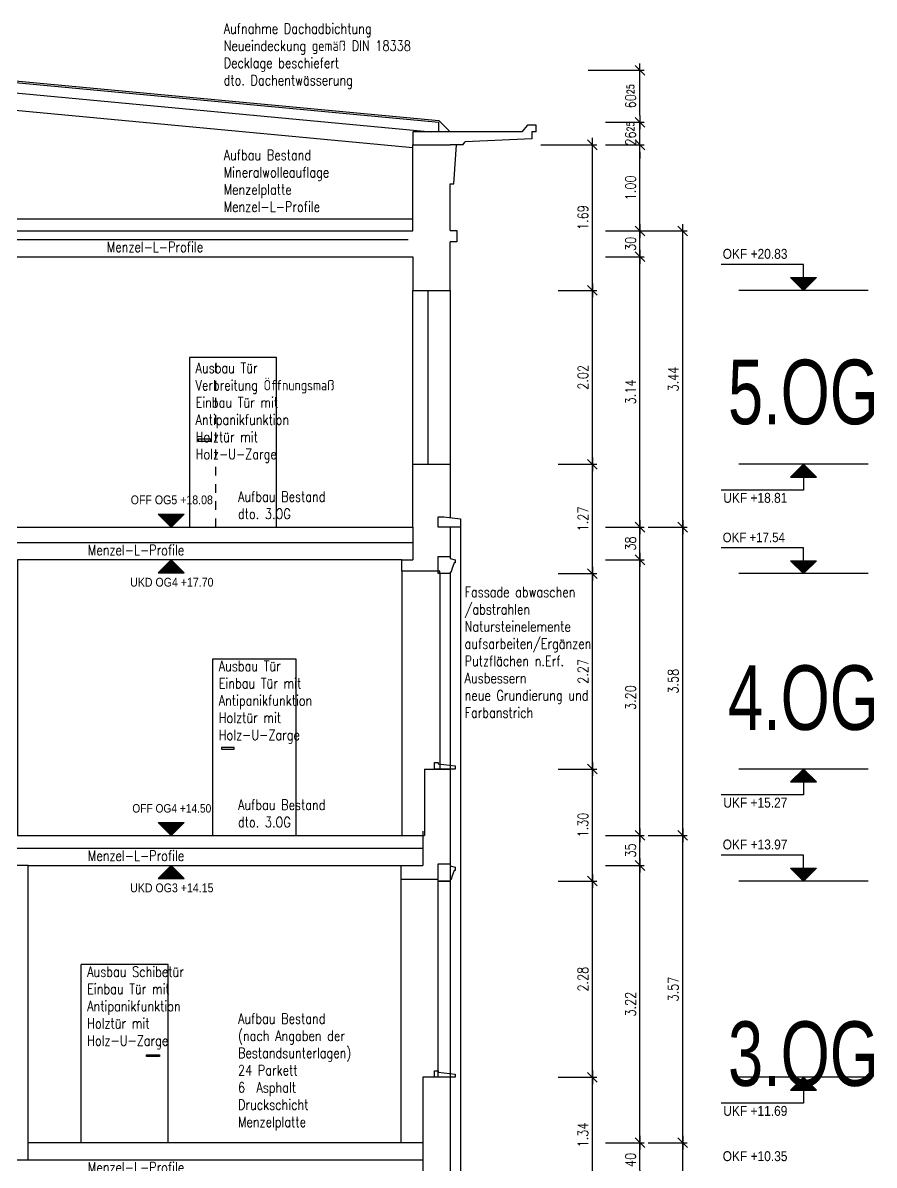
# Model space of a CAD drawing. Header units: metres. Extents: x -3551 to -3431, y -171 to 134.
# Drawn here: x -3441 to -3431.11, y 114.95 to 128.22 of the extents above; entities that cross this region are included whole.
import ezdxf
from ezdxf.enums import TextEntityAlignment as Align

# ---------------------------------------------------------------- set-up
doc = ezdxf.new("R2010")
doc.units = ezdxf.units.M
doc.header["$LTSCALE"] = 0.01
for name, pattern in [('CENTER', [0]), ('DASHED', [0]), ('STRICHLINIE', [0.75, 0.5, -0.25])]:
    doc.linetypes.add(name, pattern=pattern)
doc.layers.get('0').update_dxf_attribs({"linetype": 'CONTINUOUS'})
for name, color, linetype in [('A_abriss', 44, 'STRICHLINIE'), ('A_ansicht', 9, 'CONTINUOUS'), ('A_bemaßung', 7, 'CONTINUOUS'), ('A_text', 2, 'CONTINUOUS'), ('A_türen', 9, 'CONTINUOUS'), ('A_wände', 6, 'CONTINUOUS'), ('CKMA0002', 7, 'CONTINUOUS')]:
    doc.layers.add(name, color=color, linetype=linetype)
doc.styles.add('ARIAL', font='ARIAL.TTF')
doc.styles.add('EURASIMP_FNT', font='TXT', dxfattribs={"height": 1})
doc.styles.add('SIMPLEX', font='simplex.shx', dxfattribs={"width": 0.8, "height": 0.1})
doc.styles.add('SIMPLEXD', font='SIMPLEXD.shx', dxfattribs={"width": 0.8, "height": 0.12})
doc.dimstyles.new('DIN', dxfattribs={"dimtxt": 0.03, "dimasz": 0.08, "dimexe": 0.05, "dimexo": 0.244839, "dimgap": 0.05, "dimtad": 1, "dimdec": 4, "dimrnd": 0.0025, "dimzin": 0, "dimdsep": 46, "dimtxsty": 'SIMPLEXD', "dimblk": 'DIMCROSS', "dimblk1": 'DIMCROSS', "dimblk2": 'DIMCROSS', "dimsah": 1, "dimcen": 2.5, "dimdle": 0.04, "dimclrd": 252, "dimclre": 252, "dimclrt": 252, "dimadec": 0, "dimazin": 0, "dimtfac": 1, "dimtdec": 4, "dimtix": 1, "dimtmove": 2, "dimatfit": 3, "dimldrblk": 'DIMCROSS', "dimfxl": 0, "dimtvp": 1, "dimtolj": 1, "dimtzin": 0, "dimarcsym": 0})

# ---------------------------------------------------------------- blocks, each defined once
blk = doc.blocks.new('G2_1')
at = {"layer": 'A_bemaßung', "color": 7, "linetype": 'Continuous'}
for points in [[(0, 0), (-0.15, 0.15), (0.15, 0.15), (0, 0)], [(-0.14, 0.14), (-0.14, 0.15)], [(-0.13, 0.13), (-0.13, 0.15)], [(-0.12, 0.12), (-0.12, 0.15)], [(-0.11, 0.11), (-0.11, 0.15)], [(-0.1, 0.1), (-0.1, 0.15)], [(-0.09, 0.09), (-0.09, 0.15)], [(-0.08, 0.08), (-0.08, 0.15)], [(-0.07, 0.07), (-0.07, 0.15)], [(-0.06, 0.06), (-0.06, 0.15)], [(-0.05, 0.05), (-0.05, 0.15)], [(-0.04, 0.04), (-0.04, 0.15)], [(-0.03, 0.03), (-0.03, 0.15)], [(-0.02, 0.02), (-0.02, 0.15)], [(-0.01, 0.01), (-0.01, 0.15)], [(0, 0), (0, 0.15)], [(0.01, 0.01), (0.01, 0.15)], [(0.02, 0.02), (0.02, 0.15)], [(0.03, 0.03), (0.03, 0.15)], [(0.04, 0.04), (0.04, 0.15)], [(0.05, 0.05), (0.05, 0.15)], [(0.06, 0.06), (0.06, 0.15)], [(0.07, 0.07), (0.07, 0.15)], [(0.08, 0.08), (0.08, 0.15)], [(0.09, 0.09), (0.09, 0.15)], [(0.1, 0.1), (0.1, 0.15)], [(0.11, 0.11), (0.11, 0.15)], [(0.12, 0.12), (0.12, 0.15)], [(0.13, 0.13), (0.13, 0.15)], [(0.14, 0.14), (0.14, 0.15)]]:
    blk.add_lwpolyline(points, dxfattribs=at)
blk = doc.blocks.new('DIMCROSS')
at = {"color": 0, "linetype": 'ByBlock'}
blk.add_line((-1, 0), (1, 0), dxfattribs=at)
at = {"linetype": 'ByBlock'}
blk.add_line((-0.707107, -0.707107), (0.707107, 0.707107), dxfattribs=at)
blk = doc.blocks.new('*D22')
at = {"layer": 'CKMA0002', "color": 1, "lineweight": -2}
for p, q in [((-3433.73, 115.21), (-3433.28, 115.21)), ((-3433.33, 111.67), (-3433.33, 115.13))]:
    blk.add_line(p, q, dxfattribs=at)
at = {"layer": 'CKMA0002', "color": 1, "lineweight": -2, "xscale": 0.08, "yscale": 0.08, "zscale": 0.08}
for p, rotation in [((-3433.33, 115.21), 90), ((-3433.33, 111.59), 270)]:
    blk.add_blockref('DIMCROSS', p, dxfattribs=dict(at, rotation=rotation))
at = {"layer": 'CKMA0002', "color": 3, "insert": (-3433.44, 113.4), "char_height": 0.12, "attachment_point": 5, "rotation": 90, "style": 'SIMPLEXD'}
blk.add_mtext('\\A1;3.62{\\A1\\H0.7x\\S;}', dxfattribs=at)
blk = doc.blocks.new('*D23')
at = {"layer": 'CKMA0002', "color": 1, "lineweight": -2}
for p, q in [((-3433.73, 118.78), (-3433.28, 118.78)), ((-3433.33, 115.29), (-3433.33, 118.7))]:
    blk.add_line(p, q, dxfattribs=at)
at = {"layer": 'CKMA0002', "color": 1, "lineweight": -2, "xscale": 0.08, "yscale": 0.08, "zscale": 0.08}
for p, rotation in [((-3433.33, 118.78), 90), ((-3433.33, 115.21), 270)]:
    blk.add_blockref('DIMCROSS', p, dxfattribs=dict(at, rotation=rotation))
at = {"layer": 'CKMA0002', "color": 3, "insert": (-3433.44, 116.995), "char_height": 0.12, "attachment_point": 5, "rotation": 90, "style": 'SIMPLEXD'}
blk.add_mtext('\\A1;3.57{\\A1\\H0.7x\\S;}', dxfattribs=at)
blk = doc.blocks.new('*D24')
at = {"layer": 'CKMA0002', "color": 1, "lineweight": -2}
for p, q in [((-3433.73, 122.36), (-3433.28, 122.36)), ((-3433.33, 118.86), (-3433.33, 122.28))]:
    blk.add_line(p, q, dxfattribs=at)
at = {"layer": 'CKMA0002', "color": 1, "lineweight": -2, "xscale": 0.08, "yscale": 0.08, "zscale": 0.08}
for p, rotation in [((-3433.33, 122.36), 90), ((-3433.33, 118.78), 270)]:
    blk.add_blockref('DIMCROSS', p, dxfattribs=dict(at, rotation=rotation))
at = {"layer": 'CKMA0002', "color": 3, "insert": (-3433.44, 120.57), "char_height": 0.12, "attachment_point": 5, "rotation": 90, "style": 'SIMPLEXD'}
blk.add_mtext('\\A1;3.58{\\A1\\H0.7x\\S;}', dxfattribs=at)
blk = doc.blocks.new('*D25')
at = {"layer": 'CKMA0002', "color": 1, "lineweight": -2}
for p, q in [((-3433.93, 125.8), (-3433.28, 125.8)), ((-3433.33, 122.44), (-3433.33, 125.72))]:
    blk.add_line(p, q, dxfattribs=at)
at = {"layer": 'CKMA0002', "color": 1, "lineweight": -2, "xscale": 0.08, "yscale": 0.08, "zscale": 0.08}
for p, rotation in [((-3433.33, 125.8), 90), ((-3433.33, 122.36), 270)]:
    blk.add_blockref('DIMCROSS', p, dxfattribs=dict(at, rotation=rotation))
at = {"layer": 'CKMA0002', "color": 3, "insert": (-3433.44, 124.08), "char_height": 0.12, "attachment_point": 5, "rotation": 90, "style": 'SIMPLEXD'}
blk.add_mtext('\\A1;3.44{\\A1\\H0.7x\\S;}', dxfattribs=at)
blk = doc.blocks.new('*D34')
at = {"layer": 'CKMA0002', "color": 1, "lineweight": -2}
for p, q in [((-3434.227, 115.21), (-3433.777, 115.21)), ((-3433.827, 114.89), (-3433.827, 115.13))]:
    blk.add_line(p, q, dxfattribs=at)
at = {"layer": 'CKMA0002', "color": 1, "lineweight": -2, "xscale": 0.08, "yscale": 0.08, "zscale": 0.08}
for p, rotation in [((-3433.827, 115.21), 90), ((-3433.827, 114.81), 270)]:
    blk.add_blockref('DIMCROSS', p, dxfattribs=dict(at, rotation=rotation))
at = {"layer": 'CKMA0002', "color": 3, "insert": (-3433.937, 115.01), "char_height": 0.12, "attachment_point": 5, "rotation": 90, "style": 'SIMPLEXD'}
blk.add_mtext('\\A1;40{\\A1\\H0.7x\\S;}', dxfattribs=at)
blk = doc.blocks.new('*D35')
at = {"layer": 'CKMA0002', "color": 1, "lineweight": -2}
for p, q in [((-3434.227, 118.43), (-3433.777, 118.43)), ((-3433.827, 115.29), (-3433.827, 118.35))]:
    blk.add_line(p, q, dxfattribs=at)
at = {"layer": 'CKMA0002', "color": 1, "lineweight": -2, "xscale": 0.08, "yscale": 0.08, "zscale": 0.08}
for p, rotation in [((-3433.827, 118.43), 90), ((-3433.827, 115.21), 270)]:
    blk.add_blockref('DIMCROSS', p, dxfattribs=dict(at, rotation=rotation))
at = {"layer": 'CKMA0002', "color": 3, "insert": (-3433.937, 116.82), "char_height": 0.12, "attachment_point": 5, "rotation": 90, "style": 'SIMPLEXD'}
blk.add_mtext('\\A1;3.22{\\A1\\H0.7x\\S;}', dxfattribs=at)
blk = doc.blocks.new('*D36')
at = {"layer": 'CKMA0002', "color": 1, "lineweight": -2}
for p, q in [((-3434.227, 118.78), (-3433.777, 118.78)), ((-3433.827, 118.51), (-3433.827, 118.7))]:
    blk.add_line(p, q, dxfattribs=at)
at = {"layer": 'CKMA0002', "color": 1, "lineweight": -2, "xscale": 0.08, "yscale": 0.08, "zscale": 0.08}
for p, rotation in [((-3433.827, 118.78), 90), ((-3433.827, 118.43), 270)]:
    blk.add_blockref('DIMCROSS', p, dxfattribs=dict(at, rotation=rotation))
at = {"layer": 'CKMA0002', "color": 3, "insert": (-3433.937, 118.605), "char_height": 0.12, "attachment_point": 5, "rotation": 90, "style": 'SIMPLEXD'}
blk.add_mtext('\\A1;35{\\A1\\H0.7x\\S;}', dxfattribs=at)
blk = doc.blocks.new('*D37')
at = {"layer": 'CKMA0002', "color": 1, "lineweight": -2}
for p, q in [((-3434.227, 121.98), (-3433.777, 121.98)), ((-3433.827, 118.86), (-3433.827, 121.9))]:
    blk.add_line(p, q, dxfattribs=at)
at = {"layer": 'CKMA0002', "color": 1, "lineweight": -2, "xscale": 0.08, "yscale": 0.08, "zscale": 0.08}
for p, rotation in [((-3433.827, 121.98), 90), ((-3433.827, 118.78), 270)]:
    blk.add_blockref('DIMCROSS', p, dxfattribs=dict(at, rotation=rotation))
at = {"layer": 'CKMA0002', "color": 3, "insert": (-3433.937, 120.38), "char_height": 0.12, "attachment_point": 5, "rotation": 90, "style": 'SIMPLEXD'}
blk.add_mtext('\\A1;3.20{\\A1\\H0.7x\\S;}', dxfattribs=at)
blk = doc.blocks.new('*D38')
at = {"layer": 'CKMA0002', "color": 1, "lineweight": -2}
for p, q in [((-3434.227, 122.36), (-3433.777, 122.36)), ((-3433.827, 122.06), (-3433.827, 122.28))]:
    blk.add_line(p, q, dxfattribs=at)
at = {"layer": 'CKMA0002', "color": 1, "lineweight": -2, "xscale": 0.08, "yscale": 0.08, "zscale": 0.08}
for p, rotation in [((-3433.827, 122.36), 90), ((-3433.827, 121.98), 270)]:
    blk.add_blockref('DIMCROSS', p, dxfattribs=dict(at, rotation=rotation))
at = {"layer": 'CKMA0002', "color": 3, "insert": (-3433.937, 122.17), "char_height": 0.12, "attachment_point": 5, "rotation": 90, "style": 'SIMPLEXD'}
blk.add_mtext('\\A1;38{\\A1\\H0.7x\\S;}', dxfattribs=at)
blk = doc.blocks.new('*D39')
at = {"layer": 'CKMA0002', "color": 1, "lineweight": -2}
for p, q in [((-3434.227, 125.5), (-3433.777, 125.5)), ((-3433.827, 122.44), (-3433.827, 125.42))]:
    blk.add_line(p, q, dxfattribs=at)
at = {"layer": 'CKMA0002', "color": 1, "lineweight": -2, "xscale": 0.08, "yscale": 0.08, "zscale": 0.08}
for p, rotation in [((-3433.827, 125.5), 90), ((-3433.827, 122.36), 270)]:
    blk.add_blockref('DIMCROSS', p, dxfattribs=dict(at, rotation=rotation))
at = {"layer": 'CKMA0002', "color": 3, "insert": (-3433.937, 123.93), "char_height": 0.12, "attachment_point": 5, "rotation": 90, "style": 'SIMPLEXD'}
blk.add_mtext('\\A1;3.14{\\A1\\H0.7x\\S;}', dxfattribs=at)
blk = doc.blocks.new('*D40')
at = {"layer": 'CKMA0002', "color": 1, "lineweight": -2}
for p, q in [((-3434.227, 125.8), (-3433.777, 125.8)), ((-3433.827, 125.58), (-3433.827, 125.72))]:
    blk.add_line(p, q, dxfattribs=at)
at = {"layer": 'CKMA0002', "color": 1, "lineweight": -2, "xscale": 0.08, "yscale": 0.08, "zscale": 0.08}
for p, rotation in [((-3433.827, 125.8), 90), ((-3433.827, 125.5), 270)]:
    blk.add_blockref('DIMCROSS', p, dxfattribs=dict(at, rotation=rotation))
at = {"layer": 'CKMA0002', "color": 3, "insert": (-3433.937, 125.65), "char_height": 0.12, "attachment_point": 5, "rotation": 90, "style": 'SIMPLEXD'}
blk.add_mtext('\\A1;30{\\A1\\H0.7x\\S;}', dxfattribs=at)
blk = doc.blocks.new('*D41')
at = {"layer": 'CKMA0002', "color": 1, "lineweight": -2}
for p, q in [((-3434.227, 126.8), (-3433.777, 126.8)), ((-3433.827, 125.88), (-3433.827, 126.72))]:
    blk.add_line(p, q, dxfattribs=at)
at = {"layer": 'CKMA0002', "color": 1, "lineweight": -2, "xscale": 0.08, "yscale": 0.08, "zscale": 0.08}
for p, rotation in [((-3433.827, 126.8), 90), ((-3433.827, 125.8), 270)]:
    blk.add_blockref('DIMCROSS', p, dxfattribs=dict(at, rotation=rotation))
at = {"layer": 'CKMA0002', "color": 3, "insert": (-3433.937, 126.3), "char_height": 0.12, "attachment_point": 5, "rotation": 90, "style": 'SIMPLEXD'}
blk.add_mtext('\\A1;1.00{\\A1\\H0.7x\\S;}', dxfattribs=at)
blk = doc.blocks.new('*D42')
at = {"layer": 'CKMA0002', "color": 1, "lineweight": -2}
for p, q in [((-3433.827, 127.142), (-3433.827, 127.222)), ((-3434.227, 127.062), (-3433.777, 127.062)), ((-3433.827, 126.8), (-3433.827, 127.062)), ((-3433.827, 126.72), (-3433.827, 126.64))]:
    blk.add_line(p, q, dxfattribs=at)
at = {"layer": 'CKMA0002', "color": 1, "lineweight": -2, "xscale": 0.08, "yscale": 0.08, "zscale": 0.08}
for p, rotation in [((-3433.827, 127.062), 270), ((-3433.827, 126.8), 90)]:
    blk.add_blockref('DIMCROSS', p, dxfattribs=dict(at, rotation=rotation))
at = {"layer": 'CKMA0002', "color": 3, "insert": (-3433.937, 126.931), "char_height": 0.12, "attachment_point": 5, "rotation": 90, "style": 'SIMPLEXD'}
blk.add_mtext('\\A1;26{\\A1\\H0.7x\\S25;}', dxfattribs=at)
blk = doc.blocks.new('*D43')
at = {"layer": 'CKMA0002', "color": 1, "lineweight": -2}
for p, q in [((-3434.427, 127.666), (-3433.777, 127.666)), ((-3433.827, 127.142), (-3433.827, 127.586))]:
    blk.add_line(p, q, dxfattribs=at)
at = {"layer": 'CKMA0002', "color": 1, "lineweight": -2, "xscale": 0.08, "yscale": 0.08, "zscale": 0.08}
for p, rotation in [((-3433.827, 127.666), 90), ((-3433.827, 127.062), 270)]:
    blk.add_blockref('DIMCROSS', p, dxfattribs=dict(at, rotation=rotation))
at = {"layer": 'CKMA0002', "color": 3, "insert": (-3433.937, 127.364), "char_height": 0.12, "attachment_point": 5, "rotation": 90, "style": 'SIMPLEXD'}
blk.add_mtext('\\A1;60{\\A1\\H0.7x\\S25;}', dxfattribs=at)
blk = doc.blocks.new('*D49')
at = {"layer": 'CKMA0002', "color": 1, "lineweight": -2}
for p, q in [((-3434.779, 115.97), (-3434.329, 115.97)), ((-3434.379, 114.71), (-3434.379, 115.89))]:
    blk.add_line(p, q, dxfattribs=at)
at = {"layer": 'CKMA0002', "color": 1, "lineweight": -2, "xscale": 0.08, "yscale": 0.08, "zscale": 0.08}
for p, rotation in [((-3434.379, 115.97), 90), ((-3434.379, 114.63), 270)]:
    blk.add_blockref('DIMCROSS', p, dxfattribs=dict(at, rotation=rotation))
at = {"layer": 'CKMA0002', "color": 3, "insert": (-3434.489, 115.3), "char_height": 0.12, "attachment_point": 5, "rotation": 90, "style": 'SIMPLEXD'}
blk.add_mtext('\\A1;1.34{\\A1\\H0.7x\\S;}', dxfattribs=at)
blk = doc.blocks.new('*D50')
at = {"layer": 'CKMA0002', "color": 1, "lineweight": -2}
for p, q in [((-3434.779, 118.25), (-3434.329, 118.25)), ((-3434.379, 116.05), (-3434.379, 118.17))]:
    blk.add_line(p, q, dxfattribs=at)
at = {"layer": 'CKMA0002', "color": 1, "lineweight": -2, "xscale": 0.08, "yscale": 0.08, "zscale": 0.08}
for p, rotation in [((-3434.379, 118.25), 90), ((-3434.379, 115.97), 270)]:
    blk.add_blockref('DIMCROSS', p, dxfattribs=dict(at, rotation=rotation))
at = {"layer": 'CKMA0002', "color": 3, "insert": (-3434.489, 117.11), "char_height": 0.12, "attachment_point": 5, "rotation": 90, "style": 'SIMPLEXD'}
blk.add_mtext('\\A1;2.28{\\A1\\H0.7x\\S;}', dxfattribs=at)
blk = doc.blocks.new('*D51')
at = {"layer": 'CKMA0002', "color": 1, "lineweight": -2}
for p, q in [((-3434.779, 119.55), (-3434.329, 119.55)), ((-3434.379, 118.33), (-3434.379, 119.47))]:
    blk.add_line(p, q, dxfattribs=at)
at = {"layer": 'CKMA0002', "color": 1, "lineweight": -2, "xscale": 0.08, "yscale": 0.08, "zscale": 0.08}
for p, rotation in [((-3434.379, 119.55), 90), ((-3434.379, 118.25), 270)]:
    blk.add_blockref('DIMCROSS', p, dxfattribs=dict(at, rotation=rotation))
at = {"layer": 'CKMA0002', "color": 3, "insert": (-3434.489, 118.9), "char_height": 0.12, "attachment_point": 5, "rotation": 90, "style": 'SIMPLEXD'}
blk.add_mtext('\\A1;1.30{\\A1\\H0.7x\\S;}', dxfattribs=at)
blk = doc.blocks.new('*D52')
at = {"layer": 'CKMA0002', "color": 1, "lineweight": -2}
for p, q in [((-3434.779, 121.82), (-3434.329, 121.82)), ((-3434.379, 119.63), (-3434.379, 121.74))]:
    blk.add_line(p, q, dxfattribs=at)
at = {"layer": 'CKMA0002', "color": 1, "lineweight": -2, "xscale": 0.08, "yscale": 0.08, "zscale": 0.08}
for p, rotation in [((-3434.379, 121.82), 90), ((-3434.379, 119.55), 270)]:
    blk.add_blockref('DIMCROSS', p, dxfattribs=dict(at, rotation=rotation))
at = {"layer": 'CKMA0002', "color": 3, "insert": (-3434.489, 120.685), "char_height": 0.12, "attachment_point": 5, "rotation": 90, "style": 'SIMPLEXD'}
blk.add_mtext('\\A1;2.27{\\A1\\H0.7x\\S;}', dxfattribs=at)
blk = doc.blocks.new('*D53')
at = {"layer": 'CKMA0002', "color": 1, "lineweight": -2}
for p, q in [((-3434.779, 123.09), (-3434.329, 123.09)), ((-3434.379, 121.9), (-3434.379, 123.01))]:
    blk.add_line(p, q, dxfattribs=at)
at = {"layer": 'CKMA0002', "color": 1, "lineweight": -2, "xscale": 0.08, "yscale": 0.08, "zscale": 0.08}
for p, rotation in [((-3434.379, 123.09), 90), ((-3434.379, 121.82), 270)]:
    blk.add_blockref('DIMCROSS', p, dxfattribs=dict(at, rotation=rotation))
at = {"layer": 'CKMA0002', "color": 3, "insert": (-3434.489, 122.455), "char_height": 0.12, "attachment_point": 5, "rotation": 90, "style": 'SIMPLEXD'}
blk.add_mtext('\\A1;1.27{\\A1\\H0.7x\\S;}', dxfattribs=at)
blk = doc.blocks.new('*D54')
at = {"layer": 'CKMA0002', "color": 1, "lineweight": -2}
for p, q in [((-3434.779, 125.11), (-3434.329, 125.11)), ((-3434.379, 123.17), (-3434.379, 125.03))]:
    blk.add_line(p, q, dxfattribs=at)
at = {"layer": 'CKMA0002', "color": 1, "lineweight": -2, "xscale": 0.08, "yscale": 0.08, "zscale": 0.08}
for p, rotation in [((-3434.379, 125.11), 90), ((-3434.379, 123.09), 270)]:
    blk.add_blockref('DIMCROSS', p, dxfattribs=dict(at, rotation=rotation))
at = {"layer": 'CKMA0002', "color": 3, "insert": (-3434.489, 124.1), "char_height": 0.12, "attachment_point": 5, "rotation": 90, "style": 'SIMPLEXD'}
blk.add_mtext('\\A1;2.02{\\A1\\H0.7x\\S;}', dxfattribs=at)
blk = doc.blocks.new('*D55')
at = {"layer": 'CKMA0002', "color": 1, "lineweight": -2}
for p, q in [((-3434.979, 126.8), (-3434.329, 126.8)), ((-3434.379, 125.19), (-3434.379, 126.72))]:
    blk.add_line(p, q, dxfattribs=at)
at = {"layer": 'CKMA0002', "color": 1, "lineweight": -2, "xscale": 0.08, "yscale": 0.08, "zscale": 0.08}
for p, rotation in [((-3434.379, 126.8), 90), ((-3434.379, 125.11), 270)]:
    blk.add_blockref('DIMCROSS', p, dxfattribs=dict(at, rotation=rotation))
at = {"layer": 'CKMA0002', "color": 3, "insert": (-3434.489, 125.955), "char_height": 0.12, "attachment_point": 5, "rotation": 90, "style": 'SIMPLEXD'}
blk.add_mtext('\\A1;1.69{\\A1\\H0.7x\\S;}', dxfattribs=at)

msp = doc.modelspace()

# ---------------------------------------------------------------- linework, layer by layer
at = {"layer": 'A_abriss', "linetype": 'STRICHLINIE'}
msp.add_line((-3438.75388, 122.36007), (-3438.75388, 124.33007), dxfattribs=at)
at = {"layer": 'A_ansicht', "linetype": 'Continuous'}
for p, q in [((-3442.5812, 127.68583), (-3436.16202, 127.08231)), ((-3436.16202, 127.08231), (-3436.03389, 126.95007))]:
    msp.add_line(p, q, dxfattribs=at)
at = {"layer": 'A_ansicht', "color": 9, "linetype": 'Continuous'}
for p, q in [((-3436.46389, 123.09007), (-3436.46389, 125.11007)), ((-3436.2889, 123.09007), (-3436.2889, 125.11007)), ((-3436.03389, 125.11007), (-3436.03389, 123.09007)), ((-3436.59389, 121.85007), (-3436.59389, 118.78007)), ((-3436.15388, 121.82007), (-3436.15388, 119.55007)), ((-3436.03389, 121.82007), (-3436.03389, 119.55007)), ((-3436.60386, 118.27007), (-3436.60386, 115.21007)), ((-3436.1739, 118.25007), (-3436.1739, 115.97007)), ((-3436.03389, 118.25007), (-3436.03389, 115.97007))]:
    msp.add_line(p, q, dxfattribs=at)
at = {"layer": 'A_ansicht'}
msp.add_line((-3435.91148, 122.36007), (-3435.91148, 111.31783), dxfattribs=at)
at = {"layer": 'A_bemaßung', "color": 7, "linetype": 'Continuous'}
for p, q in [((-3431.17665, 125.11007), (-3432.67665, 125.11007)), ((-3431.17665, 123.09007), (-3432.67665, 123.09007)), ((-3431.17665, 121.82007), (-3432.67665, 121.82007)), ((-3431.17665, 119.55007), (-3432.67665, 119.55007)), ((-3431.17665, 118.25007), (-3432.67665, 118.25007)), ((-3431.17665, 115.97007), (-3432.67665, 115.97007))]:
    msp.add_line(p, q, dxfattribs=at)
for points in [[(-3431.92665, 125.11007), (-3432.07665, 125.26007), (-3431.77665, 125.26007), (-3431.92665, 125.11007), (-3431.92665, 125.41007), (-3432.88378, 125.41007)], [(-3432.06665, 125.25007), (-3432.06665, 125.26007)], [(-3432.05665, 125.24007), (-3432.05665, 125.26007)], [(-3432.04665, 125.23007), (-3432.04665, 125.26007)], [(-3432.03665, 125.22007), (-3432.03665, 125.26007)], [(-3432.02665, 125.21007), (-3432.02665, 125.26007)], [(-3432.01665, 125.20007), (-3432.01665, 125.26007)], [(-3432.00665, 125.19007), (-3432.00665, 125.26007)], [(-3431.99665, 125.18007), (-3431.99665, 125.26007)], [(-3431.98665, 125.17007), (-3431.98665, 125.26007)], [(-3431.97665, 125.16007), (-3431.97665, 125.26007)], [(-3431.96665, 125.15007), (-3431.96665, 125.26007)], [(-3431.95665, 125.14007), (-3431.95665, 125.26007)], [(-3431.94665, 125.13007), (-3431.94665, 125.26007)], [(-3431.93665, 125.12007), (-3431.93665, 125.26007)], [(-3431.92665, 125.11007), (-3431.92665, 125.26007)], [(-3431.91665, 125.12007), (-3431.91665, 125.26007)], [(-3431.90665, 125.13007), (-3431.90665, 125.26007)], [(-3431.89665, 125.14007), (-3431.89665, 125.26007)], [(-3431.88665, 125.15007), (-3431.88665, 125.26007)], [(-3431.87665, 125.16007), (-3431.87665, 125.26007)], [(-3431.86665, 125.17007), (-3431.86665, 125.26007)], [(-3431.85665, 125.18007), (-3431.85665, 125.26007)], [(-3431.84665, 125.19007), (-3431.84665, 125.26007)], [(-3431.83665, 125.20007), (-3431.83665, 125.26007)], [(-3431.82665, 125.21007), (-3431.82665, 125.26007)], [(-3431.81665, 125.22007), (-3431.81665, 125.26007)], [(-3431.80665, 125.23007), (-3431.80665, 125.26007)], [(-3431.79665, 125.24007), (-3431.79665, 125.26007)], [(-3431.78665, 125.25007), (-3431.78665, 125.26007)], [(-3431.92665, 123.09007), (-3432.07665, 122.94007), (-3431.77665, 122.94007), (-3431.92665, 123.09007), (-3431.92665, 122.79007), (-3432.88378, 122.79007)], [(-3432.02665, 122.99007), (-3432.02665, 122.94007)], [(-3432.01665, 123.00007), (-3432.01665, 122.94007)], [(-3432.00665, 123.01007), (-3432.00665, 122.94007)], [(-3431.99665, 123.02007), (-3431.99665, 122.94007)], [(-3431.98665, 123.03007), (-3431.98665, 122.94007)], [(-3431.97665, 123.04007), (-3431.97665, 122.94007)], [(-3431.96665, 123.05007), (-3431.96665, 122.94007)], [(-3431.95665, 123.06007), (-3431.95665, 122.94007)], [(-3431.94665, 123.07007), (-3431.94665, 122.94007)], [(-3431.93665, 123.08007), (-3431.93665, 122.94007)], [(-3431.92665, 123.09007), (-3431.92665, 122.94007)], [(-3431.91665, 123.08007), (-3431.91665, 122.94007)], [(-3431.90665, 123.07007), (-3431.90665, 122.94007)], [(-3431.89665, 123.06007), (-3431.89665, 122.94007)], [(-3431.88665, 123.05007), (-3431.88665, 122.94007)], [(-3431.87665, 123.04007), (-3431.87665, 122.94007)], [(-3431.86665, 123.03007), (-3431.86665, 122.94007)], [(-3431.85665, 123.02007), (-3431.85665, 122.94007)], [(-3431.84665, 123.01007), (-3431.84665, 122.94007)], [(-3431.83665, 123.00007), (-3431.83665, 122.94007)], [(-3431.82665, 122.99007), (-3431.82665, 122.94007)], [(-3432.06665, 122.95007), (-3432.06665, 122.94007)], [(-3432.05665, 122.96007), (-3432.05665, 122.94007)], [(-3432.04665, 122.97007), (-3432.04665, 122.94007)], [(-3432.03665, 122.98007), (-3432.03665, 122.94007)], [(-3431.81665, 122.98007), (-3431.81665, 122.94007)], [(-3431.80665, 122.97007), (-3431.80665, 122.94007)], [(-3431.79665, 122.96007), (-3431.79665, 122.94007)], [(-3431.78665, 122.95007), (-3431.78665, 122.94007)], [(-3431.92665, 121.82007), (-3432.07665, 121.97007), (-3431.77665, 121.97007), (-3431.92665, 121.82007), (-3431.92665, 122.12007), (-3432.88378, 122.12007)], [(-3432.06665, 121.96007), (-3432.06665, 121.97007)], [(-3432.05665, 121.95007), (-3432.05665, 121.97007)], [(-3432.04665, 121.94007), (-3432.04665, 121.97007)], [(-3432.03665, 121.93007), (-3432.03665, 121.97007)], [(-3432.02665, 121.92007), (-3432.02665, 121.97007)], [(-3432.01665, 121.91007), (-3432.01665, 121.97007)], [(-3432.00665, 121.90007), (-3432.00665, 121.97007)], [(-3431.99665, 121.89007), (-3431.99665, 121.97007)], [(-3431.98665, 121.88007), (-3431.98665, 121.97007)], [(-3431.97665, 121.87007), (-3431.97665, 121.97007)], [(-3431.96665, 121.86007), (-3431.96665, 121.97007)], [(-3431.95665, 121.85007), (-3431.95665, 121.97007)], [(-3431.94665, 121.84007), (-3431.94665, 121.97007)], [(-3431.93665, 121.83007), (-3431.93665, 121.97007)], [(-3431.92665, 121.82007), (-3431.92665, 121.97007)], [(-3431.91665, 121.83007), (-3431.91665, 121.97007)], [(-3431.90665, 121.84007), (-3431.90665, 121.97007)], [(-3431.89665, 121.85007), (-3431.89665, 121.97007)], [(-3431.88665, 121.86007), (-3431.88665, 121.97007)], [(-3431.87665, 121.87007), (-3431.87665, 121.97007)], [(-3431.86665, 121.88007), (-3431.86665, 121.97007)], [(-3431.85665, 121.89007), (-3431.85665, 121.97007)], [(-3431.84665, 121.90007), (-3431.84665, 121.97007)], [(-3431.83665, 121.91007), (-3431.83665, 121.97007)], [(-3431.82665, 121.92007), (-3431.82665, 121.97007)], [(-3431.81665, 121.93007), (-3431.81665, 121.97007)], [(-3431.80665, 121.94007), (-3431.80665, 121.97007)], [(-3431.79665, 121.95007), (-3431.79665, 121.97007)], [(-3431.78665, 121.96007), (-3431.78665, 121.97007)], [(-3431.92665, 119.55007), (-3432.07665, 119.40007), (-3431.77665, 119.40007), (-3431.92665, 119.55007), (-3431.92665, 119.25007), (-3432.88378, 119.25007)], [(-3431.93665, 119.54007), (-3431.93665, 119.40007)], [(-3431.92665, 119.55007), (-3431.92665, 119.40007)], [(-3431.91665, 119.54007), (-3431.91665, 119.40007)], [(-3432.06665, 119.41007), (-3432.06665, 119.40007)], [(-3432.05665, 119.42007), (-3432.05665, 119.40007)], [(-3432.04665, 119.43007), (-3432.04665, 119.40007)], [(-3432.03665, 119.44007), (-3432.03665, 119.40007)], [(-3432.02665, 119.45007), (-3432.02665, 119.40007)], [(-3432.01665, 119.46007), (-3432.01665, 119.40007)], [(-3432.00665, 119.47007), (-3432.00665, 119.40007)], [(-3431.99665, 119.48007), (-3431.99665, 119.40007)], [(-3431.98665, 119.49007), (-3431.98665, 119.40007)], [(-3431.97665, 119.50007), (-3431.97665, 119.40007)], [(-3431.96665, 119.51007), (-3431.96665, 119.40007)], [(-3431.95665, 119.52007), (-3431.95665, 119.40007)], [(-3431.94665, 119.53007), (-3431.94665, 119.40007)], [(-3431.90665, 119.53007), (-3431.90665, 119.40007)], [(-3431.89665, 119.52007), (-3431.89665, 119.40007)], [(-3431.88665, 119.51007), (-3431.88665, 119.40007)], [(-3431.87665, 119.50007), (-3431.87665, 119.40007)], [(-3431.86665, 119.49007), (-3431.86665, 119.40007)], [(-3431.85665, 119.48007), (-3431.85665, 119.40007)], [(-3431.84665, 119.47007), (-3431.84665, 119.40007)], [(-3431.83665, 119.46007), (-3431.83665, 119.40007)], [(-3431.82665, 119.45007), (-3431.82665, 119.40007)], [(-3431.81665, 119.44007), (-3431.81665, 119.40007)], [(-3431.80665, 119.43007), (-3431.80665, 119.40007)], [(-3431.79665, 119.42007), (-3431.79665, 119.40007)], [(-3431.78665, 119.41007), (-3431.78665, 119.40007)], [(-3431.92665, 118.25007), (-3432.07665, 118.40007), (-3431.77665, 118.40007), (-3431.92665, 118.25007), (-3431.92665, 118.55007), (-3432.88378, 118.55007)], [(-3432.06665, 118.39007), (-3432.06665, 118.40007)], [(-3432.05665, 118.38007), (-3432.05665, 118.40007)], [(-3432.04665, 118.37007), (-3432.04665, 118.40007)], [(-3432.03665, 118.36007), (-3432.03665, 118.40007)], [(-3432.02665, 118.35007), (-3432.02665, 118.40007)], [(-3432.01665, 118.34007), (-3432.01665, 118.40007)], [(-3432.00665, 118.33007), (-3432.00665, 118.40007)], [(-3431.99665, 118.32007), (-3431.99665, 118.40007)], [(-3431.98665, 118.31007), (-3431.98665, 118.40007)], [(-3431.97665, 118.30007), (-3431.97665, 118.40007)], [(-3431.96665, 118.29007), (-3431.96665, 118.40007)], [(-3431.95665, 118.28007), (-3431.95665, 118.40007)], [(-3431.94665, 118.27007), (-3431.94665, 118.40007)], [(-3431.93665, 118.26007), (-3431.93665, 118.40007)], [(-3431.92665, 118.25007), (-3431.92665, 118.40007)], [(-3431.91665, 118.26007), (-3431.91665, 118.40007)], [(-3431.90665, 118.27007), (-3431.90665, 118.40007)], [(-3431.89665, 118.28007), (-3431.89665, 118.40007)], [(-3431.88665, 118.29007), (-3431.88665, 118.40007)], [(-3431.87665, 118.30007), (-3431.87665, 118.40007)], [(-3431.86665, 118.31007), (-3431.86665, 118.40007)], [(-3431.85665, 118.32007), (-3431.85665, 118.40007)], [(-3431.84665, 118.33007), (-3431.84665, 118.40007)], [(-3431.83665, 118.34007), (-3431.83665, 118.40007)], [(-3431.82665, 118.35007), (-3431.82665, 118.40007)], [(-3431.81665, 118.36007), (-3431.81665, 118.40007)], [(-3431.80665, 118.37007), (-3431.80665, 118.40007)], [(-3431.79665, 118.38007), (-3431.79665, 118.40007)], [(-3431.78665, 118.39007), (-3431.78665, 118.40007)], [(-3431.92665, 115.97007), (-3432.07665, 115.82007), (-3431.77665, 115.82007), (-3431.92665, 115.97007), (-3431.92665, 115.67007), (-3432.88378, 115.67007)], [(-3431.93665, 115.96007), (-3431.93665, 115.82007)], [(-3431.92665, 115.97007), (-3431.92665, 115.82007)], [(-3431.91665, 115.96007), (-3431.91665, 115.82007)], [(-3432.06665, 115.83007), (-3432.06665, 115.82007)], [(-3432.05665, 115.84007), (-3432.05665, 115.82007)], [(-3432.04665, 115.85007), (-3432.04665, 115.82007)], [(-3432.03665, 115.86007), (-3432.03665, 115.82007)], [(-3432.02665, 115.87007), (-3432.02665, 115.82007)], [(-3432.01665, 115.88007), (-3432.01665, 115.82007)], [(-3432.00665, 115.89007), (-3432.00665, 115.82007)], [(-3431.99665, 115.90007), (-3431.99665, 115.82007)], [(-3431.98665, 115.91007), (-3431.98665, 115.82007)], [(-3431.97665, 115.92007), (-3431.97665, 115.82007)], [(-3431.96665, 115.93007), (-3431.96665, 115.82007)], [(-3431.95665, 115.94007), (-3431.95665, 115.82007)], [(-3431.94665, 115.95007), (-3431.94665, 115.82007)], [(-3431.90665, 115.95007), (-3431.90665, 115.82007)], [(-3431.89665, 115.94007), (-3431.89665, 115.82007)], [(-3431.88665, 115.93007), (-3431.88665, 115.82007)], [(-3431.87665, 115.92007), (-3431.87665, 115.82007)], [(-3431.86665, 115.91007), (-3431.86665, 115.82007)], [(-3431.85665, 115.90007), (-3431.85665, 115.82007)], [(-3431.84665, 115.89007), (-3431.84665, 115.82007)], [(-3431.83665, 115.88007), (-3431.83665, 115.82007)], [(-3431.82665, 115.87007), (-3431.82665, 115.82007)], [(-3431.81665, 115.86007), (-3431.81665, 115.82007)], [(-3431.80665, 115.85007), (-3431.80665, 115.82007)], [(-3431.79665, 115.84007), (-3431.79665, 115.82007)], [(-3431.78665, 115.83007), (-3431.78665, 115.82007)]]:
    msp.add_lwpolyline(points, dxfattribs=at)
at = {"layer": 'A_türen', "color": 10, "linetype": 'Continuous'}
msp.add_line((-3440.31865, 115.21007), (-3440.31865, 117.28007), dxfattribs=at)
for points in [[(-3438.04889, 122.36007), (-3438.04889, 124.33007), (-3439.05889, 124.33007), (-3439.05889, 122.36007)], [(-3438.81057, 123.36007), (-3438.81057, 123.38007), (-3438.96057, 123.38007), (-3438.96057, 123.36007), (-3438.81057, 123.36007)], [(-3438.7899, 118.78007), (-3438.7899, 120.83007), (-3437.8249, 120.83007), (-3437.8249, 118.78007)], [(-3438.5399, 119.78007), (-3438.5399, 119.80007), (-3438.6899, 119.80007), (-3438.6899, 119.78007), (-3438.5399, 119.78007)], [(-3439.30869, 115.21007), (-3439.30869, 117.28007), (-3440.31865, 117.28007)], [(-3439.55869, 116.21007), (-3439.55869, 116.23007), (-3439.40869, 116.23007), (-3439.40869, 116.21007), (-3439.55869, 116.21007)]]:
    msp.add_lwpolyline(points, dxfattribs=at)
at = {"layer": 'A_wände'}
for p, q in [((-3442.5812, 127.66574), (-3436.16389, 127.06239)), ((-3442.5812, 127.54521), (-3436.25117, 126.95007))]:
    msp.add_line(p, q, dxfattribs=at)
at = {"layer": 'A_wände', "color": 1}
for p, q in [((-3442.5812, 127.34433), (-3436.46389, 126.76919)), ((-3448.64386, 125.94007), (-3436.46389, 125.94007)), ((-3448.64386, 125.70007), (-3436.51859, 125.70007)), ((-3436.46389, 122.36007), (-3436.46389, 121.98007)), ((-3441.22385, 122.18007), (-3436.46389, 122.18007)), ((-3436.59389, 121.98007), (-3436.46389, 121.98007)), ((-3436.34888, 118.83007), (-3436.34888, 118.43007)), ((-3441.08608, 118.63007), (-3436.34888, 118.63007)), ((-3440.9336, 118.43007), (-3441.08608, 118.43007)), ((-3436.60963, 118.43007), (-3436.34888, 118.43007)), ((-3436.34888, 115.21007), (-3436.34888, 114.81007)), ((-3441.08608, 115.01007), (-3436.34888, 115.01007))]:
    msp.add_line(p, q, dxfattribs=at)
at = {"layer": 'A_wände', "linetype": 'Continuous'}
for p, q in [((-3436.16389, 126.95007), (-3436.16389, 127.06239)), ((-3435.13389, 127.03007), (-3435.19753, 126.95007)), ((-3435.03389, 127.03007), (-3435.13389, 127.03007)), ((-3435.03389, 126.95007), (-3435.03389, 127.03007)), ((-3435.19753, 126.95007), (-3436.46389, 126.95007)), ((-3436.46389, 126.95007), (-3436.46389, 126.80007)), ((-3435.88389, 126.80007), (-3435.85889, 126.83507)), ((-3435.08389, 126.87007), (-3435.85889, 126.83507)), ((-3435.03389, 126.95007), (-3435.08389, 126.95007)), ((-3435.08389, 126.95007), (-3435.08389, 126.87007)), ((-3436.46389, 126.80007), (-3436.03389, 126.80007)), ((-3436.46389, 125.80007), (-3436.46389, 126.80007)), ((-3435.88389, 126.80007), (-3436.03389, 126.80007)), ((-3435.98889, 126.34607), (-3435.95889, 126.80007)), ((-3436.03389, 126.34607), (-3435.98889, 126.34607)), ((-3436.03389, 125.80507), (-3436.03389, 126.34607)), ((-3448.64386, 125.80007), (-3436.46389, 125.80007)), ((-3436.03389, 125.80507), (-3435.95389, 125.80507)), ((-3435.95389, 125.80507), (-3435.95389, 125.67507)), ((-3436.03389, 125.11007), (-3436.03389, 125.67507)), ((-3435.95389, 125.67507), (-3436.03389, 125.67507)), ((-3441.08386, 125.50007), (-3436.46389, 125.50007)), ((-3436.46389, 125.50007), (-3436.46389, 125.11007)), ((-3436.46389, 125.11007), (-3436.03389, 125.11007)), ((-3436.03389, 123.09007), (-3436.03389, 122.47132)), ((-3436.03389, 122.36007), (-3436.03385, 122.02007)), ((-3436.59389, 121.98007), (-3441.05888, 121.98007)), ((-3436.32887, 119.55007), (-3436.03389, 119.55007)), ((-3436.32887, 119.55007), (-3436.32887, 118.78007)), ((-3436.03389, 119.55007), (-3436.03389, 118.25007)), ((-3440.9336, 115.01007), (-3440.9336, 118.43007)), ((-3440.9336, 118.43007), (-3436.60386, 118.43007)), ((-3436.60386, 118.43007), (-3436.60386, 118.27007)), ((-3436.60386, 118.27007), (-3436.1739, 118.27007)), ((-3436.1739, 118.27007), (-3436.1739, 118.25007)), ((-3436.1739, 118.25007), (-3436.03389, 118.25007)), ((-3436.03389, 115.97007), (-3436.34888, 115.97007)), ((-3436.34888, 115.97007), (-3436.34888, 115.21007)), ((-3436.03389, 115.97007), (-3436.03389, 114.63007)), ((-3436.34888, 115.21007), (-3440.9336, 115.21007))]:
    msp.add_line(p, q, dxfattribs=at)
for points in [[(-3443.82383, 122.32007), (-3441.30385, 122.32007), (-3441.30385, 122.36007), (-3436.46389, 122.36007), (-3436.46389, 123.09007), (-3436.03389, 123.09007)], [(-3441.05888, 121.98007), (-3441.05888, 118.78007), (-3436.32887, 118.78007)], [(-3436.03389, 121.82007), (-3436.15388, 121.82007), (-3436.15388, 121.85007), (-3436.59389, 121.85007), (-3436.59389, 121.98007)]]:
    msp.add_lwpolyline(points, dxfattribs=at)
at = {"layer": 'A_wände', "color": 2}
for points in [[(-3435.91148, 122.36007), (-3436.16959, 122.36007), (-3436.16959, 122.47938), (-3436.10742, 122.47938), (-3436.10742, 122.47938), (-3435.91148, 122.45791), (-3435.91148, 122.36007)], [(-3435.9732, 121.98057), (-3435.9732, 121.94374), (-3435.98658, 121.94374), (-3436.01405, 121.87027), (-3436.01875, 121.83604), (-3436.03385, 121.83604), (-3436.03385, 121.82007), (-3436.16959, 121.82007), (-3436.16959, 122.02007), (-3436.03385, 122.02007), (-3436.03385, 121.99694), (-3435.9732, 121.98057)], [(-3435.97365, 119.55007), (-3436.2151, 119.55007), (-3436.2151, 119.62507), (-3436.16959, 119.62507), (-3436.16959, 119.61006), (-3435.97365, 119.5886), (-3435.97365, 119.55007)], [(-3435.97324, 118.41057), (-3435.97324, 118.37374), (-3435.98662, 118.37374), (-3436.01409, 118.30027), (-3436.01879, 118.26604), (-3436.03389, 118.26604), (-3436.03389, 118.25007), (-3436.16963, 118.25007), (-3436.16963, 118.45007), (-3436.03389, 118.45007), (-3436.03389, 118.42694), (-3435.97324, 118.41057)], [(-3435.97365, 115.97007), (-3436.21511, 115.97007), (-3436.21511, 116.04507), (-3436.1696, 116.04507), (-3436.1696, 116.03006), (-3435.97365, 116.0086), (-3435.97365, 115.97007)]]:
    msp.add_lwpolyline(points, dxfattribs=at)

# ---------------------------------------------------------------- block references
at = {"layer": 'A_bemaßung', "color": 7}
for p in [(-3439.27304, 122.36007), (-3439.27304, 118.78007)]:
    msp.add_blockref('G2_1', p, dxfattribs=at)
at = {"layer": 'A_bemaßung', "color": 7, "yscale": -1}
for p in [(-3439.27304, 121.98007), (-3439.27304, 118.43007)]:
    msp.add_blockref('G2_1', p, dxfattribs=at)

# ---------------------------------------------------------------- texts
at = {"layer": 'A_bemaßung', "color": 7, "linetype": 'Continuous', "style": 'EURASIMP_FNT', "width": 0.9}
for s, height, p in [('OKF +20.83', 0.11532, (-3432.86584, 125.44208)), ('UKF +18.81', 0.11532, (-3432.85901, 122.60808)), ('OKF +17.54', 0.1108, (-3432.86584, 122.15208)), ('UKF +15.27', 0.11532, (-3432.85901, 119.06808)), ('OKF +13.97', 0.11532, (-3432.86584, 118.58208)), ('UKF +11.69', 0.11532, (-3432.85901, 115.48808)), ('OKF +10.35', 0.11532, (-3432.86584, 114.96208))]:
    msp.add_text(s, height=height, dxfattribs=at).set_placement(p, align=Align.BOTTOM_LEFT)
at = {"layer": 'A_bemaßung', "color": 7, "linetype": 'CENTER', "style": 'EURASIMP_FNT', "width": 0.9}
for s, height, p in [('OFF OG5 +18.08', 0.10228, (-3439.26566, 122.59522)), ('UKD OG4 +17.70', 0.10228, (-3439.26566, 121.63848)), ('OFF OG4 +14.50', 0.09828, (-3439.26566, 119.01522)), ('UKD OG3 +14.15', 0.10228, (-3439.26566, 118.08848))]:
    msp.add_text(s, height=height, dxfattribs=at).set_placement(p, align=Align.BOTTOM_CENTER)
at = {"layer": 'A_text', "color": 2, "linetype": 'DASHED', "style": 'ARIAL', "width": 0.7}
for s, p in [('5.OG', (-3432.80405, 123.93007)), ('4.OG', (-3432.80405, 120.38007)), ('3.OG', (-3432.80405, 116.24507))]:
    msp.add_text(s, height=0.75, dxfattribs=at).set_placement(p, align=Align.MIDDLE_LEFT)
at = {"layer": 'A_text', "linetype": 'Continuous', "char_height": 0.12, "attachment_point": 1, "style": 'SIMPLEX'}
for s, insert, width in [('Aufnahme Dachadbichtung\\PNeueindeckung gemäß DIN 18338\\PDecklage beschiefert\\Pdto. Dachentwässerung', (-3438.6633, 128.21145), 4.3471), ('Aufbau Bestand \\PMineralwolleauflage\\PMenzelplatte\\PMenzel-L-Profile', (-3438.6633, 126.74188), 4.3471), ('Menzel-L-Profile', (-3440.02108, 125.67424), 2.2328), ('Ausbau Tür\\PVerbreitung Öffnungsmaß\\PEinbau Tür mit \\PAntipanikfunktion\\PHolztür mit\\PHolz-U-Zarge', (-3438.98913, 124.26897), 4.3471), ('Aufbau Bestand \\Pdto. 3.OG', (-3438.49686, 122.77505), 4.3471), ('Menzel-L-Profile', (-3440.24064, 122.15424), 2.2328), ('Fassade abwaschen\\P/abstrahlen\\PNatursteinelemente \\Paufsarbeiten/Ergänzen\\PPutzflächen n.Erf. \\PAusbessern\\Pneue Grundierung und \\PFarbanstrich', (-3435.86448, 121.66644), 4.3471), ('Ausbau Tür\\PEinbau Tür mit \\PAntipanikfunktion\\PHolztür mit\\PHolz-U-Zarge', (-3438.72014, 120.80702), 4.3471), ('Aufbau Bestand \\Pdto. 3.OG', (-3438.49686, 119.19505), 4.3471), ('Menzel-L-Profile', (-3440.24064, 118.60424), 2.2328), ('Ausbau Schibetür\\PEinbau Tür mit \\PAntipanikfunktion\\PHolztür mit\\PHolz-U-Zarge', (-3440.24889, 117.25702), 4.3471), ('Aufbau Bestand \\P(nach Angaben der \\PBestandsunterlagen)\\P24 Parkett\\P6  Asphalt\\PDruckschicht\\PMenzelplatte', (-3438.49686, 116.71303), 4.3471), ('Menzel-L-Profile', (-3440.24064, 114.98424), 2.2328)]:
    msp.add_mtext(s, dxfattribs=dict(at, insert=insert, width=width))

# ---------------------------------------------------------------- dimensions: what is measured, and where the dimension line sits
at = {"layer": 'CKMA0002'}
for base, p1, p2, text, override, picture, middle in [((-3433.82664, 127.66574), (-3436.16389, 127.06239), (-3442.5812, 127.66574), '60{\\A1\\H0.7x\\S25;}', {"dimexo": 8.154567, "dimse1": 1, "dimclrd": 1, "dimclre": 1, "dimclrt": 3}, '*D43', (-3433.93664, 127.36407)), ((-3433.82664, 127.06239), (-3436.24889, 126.80007), (-3436.16389, 127.06239), '26{\\A1\\H0.7x\\S25;}', {"dimexo": 1.937256, "dimse1": 1, "dimclrd": 1, "dimclre": 1, "dimclrt": 3}, '*D42', (-3433.93664, 126.93123)), ((-3433.82664, 126.80007), (-3438.24423, 125.80007), (-3436.24889, 126.80007), '1.00{\\A1\\H0.7x\\S;}', {"dimexo": 2.022256, "dimse1": 1, "dimclrd": 1, "dimclre": 1, "dimclrt": 3}, '*D41', (-3433.93664, 126.30007)), ((-3434.37896, 126.80007), (-3436.03389, 125.11007), (-3435.95889, 126.80007), '1.69{\\A1\\H0.7x\\S;}', {"dimexo": 0.97993, "dimse1": 1, "dimclrd": 1, "dimclre": 1, "dimclrt": 3}, '*D55', (-3434.48896, 125.95507)), ((-3433.32962, 125.80007), (-3438.32822, 122.36007), (-3438.32822, 125.80007), '3.44{\\A1\\H0.7x\\S;}', {"dimexo": 4.398606, "dimse1": 1, "dimclrd": 1, "dimclre": 1, "dimclrt": 3}, '*D25', (-3433.43962, 124.08007)), ((-3433.82664, 125.80007), (-3438.24423, 125.50007), (-3438.24423, 125.80007), '30{\\A1\\H0.7x\\S;}', {"dimexo": 4.017591, "dimse1": 1, "dimclrd": 1, "dimclre": 1, "dimclrt": 3}, '*D40', (-3433.93664, 125.65007)), ((-3433.82664, 125.50007), (-3438.24423, 122.36007), (-3438.24423, 125.50007), '3.14{\\A1\\H0.7x\\S;}', {"dimexo": 4.017591, "dimse1": 1, "dimclrd": 1, "dimclre": 1, "dimclrt": 3}, '*D39', (-3433.93664, 123.93007)), ((-3434.37896, 125.11007), (-3436.03389, 123.09007), (-3436.03389, 125.11007), '2.02{\\A1\\H0.7x\\S;}', {"dimexo": 1.25493, "dimse1": 1, "dimclrd": 1, "dimclre": 1, "dimclrt": 3}, '*D54', (-3434.48896, 124.10007)), ((-3434.37896, 123.09007), (-3436.09389, 121.82007), (-3436.03389, 123.09007), '1.27{\\A1\\H0.7x\\S;}', {"dimexo": 1.25493, "dimse1": 1, "dimclrd": 1, "dimclre": 1, "dimclrt": 3}, '*D53', (-3434.48896, 122.45507)), ((-3433.32962, 122.36007), (-3438.32822, 118.78007), (-3438.32822, 122.36007), '3.58{\\A1\\H0.7x\\S;}', {"dimexo": 4.598606, "dimse1": 1, "dimclrd": 1, "dimclre": 1, "dimclrt": 3}, '*D24', (-3433.43962, 120.57007)), ((-3433.82664, 122.36007), (-3438.24423, 121.98007), (-3438.24423, 122.36007), '38{\\A1\\H0.7x\\S;}', {"dimexo": 4.017591, "dimse1": 1, "dimclrd": 1, "dimclre": 1, "dimclrt": 3}, '*D38', (-3433.93664, 122.17007)), ((-3433.82664, 121.98007), (-3438.24423, 118.78007), (-3438.24423, 121.98007), '3.20{\\A1\\H0.7x\\S;}', {"dimexo": 4.017591, "dimse1": 1, "dimclrd": 1, "dimclre": 1, "dimclrt": 3}, '*D37', (-3433.93664, 120.38007)), ((-3434.37896, 121.82007), (-3435.97365, 119.55007), (-3436.09389, 121.82007), '2.27{\\A1\\H0.7x\\S;}', {"dimexo": 1.314925, "dimse1": 1, "dimclrd": 1, "dimclre": 1, "dimclrt": 3}, '*D52', (-3434.48896, 120.68507)), ((-3434.37896, 119.55007), (-3436.1039, 118.25007), (-3435.97365, 119.55007), '1.30{\\A1\\H0.7x\\S;}', {"dimexo": 1.194686, "dimse1": 1, "dimclrd": 1, "dimclre": 1, "dimclrt": 3}, '*D51', (-3434.48896, 118.90007)), ((-3433.32962, 118.78007), (-3438.82694, 115.21007), (-3438.32822, 118.78007), '3.57{\\A1\\H0.7x\\S;}', {"dimexo": 4.598606, "dimse1": 1, "dimclrd": 1, "dimclre": 1, "dimclrt": 3}, '*D23', (-3433.43962, 116.99507)), ((-3433.82664, 118.78007), (-3438.24423, 118.43007), (-3438.24423, 118.78007), '35{\\A1\\H0.7x\\S;}', {"dimexo": 4.017591, "dimse1": 1, "dimclrd": 1, "dimclre": 1, "dimclrt": 3}, '*D36', (-3433.93664, 118.60507)), ((-3433.82664, 118.43007), (-3438.24423, 115.21007), (-3438.24423, 118.43007), '3.22{\\A1\\H0.7x\\S;}', {"dimexo": 4.017591, "dimse1": 1, "dimclrd": 1, "dimclre": 1, "dimclrt": 3}, '*D35', (-3433.93664, 116.82007)), ((-3434.37896, 118.25007), (-3435.97365, 115.97007), (-3436.1039, 118.25007), '2.28{\\A1\\H0.7x\\S;}', {"dimexo": 1.324935, "dimse1": 1, "dimclrd": 1, "dimclre": 1, "dimclrt": 3}, '*D50', (-3434.48896, 117.11007)), ((-3434.37896, 115.97007), (-3436.16963, 114.63007), (-3435.97365, 115.97007), '1.34{\\A1\\H0.7x\\S;}', {"dimexo": 1.194689, "dimse1": 1, "dimclrd": 1, "dimclre": 1, "dimclrt": 3}, '*D49', (-3434.48896, 115.30007)), ((-3433.32962, 115.21007), (-3438.82694, 111.59007), (-3438.82694, 115.21007), '3.62{\\A1\\H0.7x\\S;}', {"dimexo": 5.097322, "dimse1": 1, "dimclrd": 1, "dimclre": 1, "dimclrt": 3}, '*D22', (-3433.43962, 113.40007)), ((-3433.82664, 115.21007), (-3438.24423, 114.81007), (-3438.24423, 115.21007), '40{\\A1\\H0.7x\\S;}', {"dimexo": 4.017591, "dimse1": 1, "dimclrd": 1, "dimclre": 1, "dimclrt": 3}, '*D34', (-3433.93664, 115.01007))]:
    dim = msp.add_linear_dim(base=base, p1=p1, p2=p2, angle=90, text=text, dimstyle='DIN', override=override, dxfattribs=at)
    dim.commit()
    dim.dimension.update_dxf_attribs({"geometry": picture, "text_midpoint": middle})

doc.saveas('drawing.dxf')
